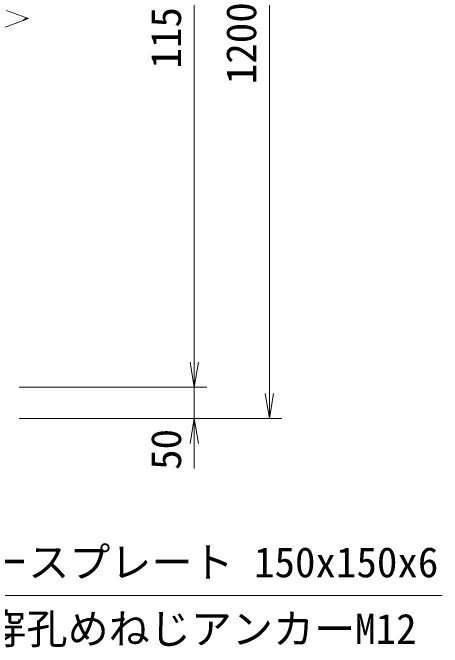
# Model space of a CAD drawing. Units: millimetres, scale not verified. Extents: x -4200 to 4200, y -2970 to 2970.
# Drawn here: x -1224 to -538, y -404 to 609 of the extents above; entities that cross this region are included whole.
import ezdxf
from ezdxf.enums import TextEntityAlignment as Align

# ---------------------------------------------------------------- set-up
doc = ezdxf.new("R2010")
doc.units = ezdxf.units.MM
doc.header["$LTSCALE"] = 20
for name, color, linetype, lineweight in [('0-4_D-STR-DIM', 7, 'Continuous', 9), ('0-5_0', 3, 'Continuous', 18), ('0-6_D-STR-TXT', 7, 'Continuous', 9), ('0-7_D-STR2', 7, 'Continuous', 9)]:
    doc.layers.add(name, color=color, linetype=linetype, lineweight=lineweight)
doc.styles.add('ＭＳ ゴシック', font='')
doc.styles.get('ＭＳ ゴシック').set_extended_font_data('MS Gothic')

# ---------------------------------------------------------------- blocks, each defined once
blk = doc.blocks.new('_Open')
at = {"layer": '0-5_0', "color": 7, "lineweight": 9}
blk.add_line((-20, 3.33), (0, 0), dxfattribs=at)
blk.add_lwpolyline([(-20, -3.33), (0, 0), (-20, 0)], dxfattribs=at)

msp = doc.modelspace()

# ---------------------------------------------------------------- linework, layer by layer
at = {"layer": '0-4_D-STR-DIM'}
for p, q in [((-933.73, 51.59), (-933.73, 1121.59)), ((-813.73, 1.59), (-813.73, 1121.59)), ((-1198.49, 599.42), (-1233.73, 612.25)), ((-1268.96, 573.77), (-1198.49, 599.42)), ((-933.73, 51.59), (-933.73, 91.59)), ((-1213.73, 11.59), (-913.73, 11.59)), ((-1213.73, 11.59), (-913.73, 11.59)), ((-933.73, -38.41), (-933.73, 11.59)), ((-1213.73, -38.41), (-913.73, -38.41)), ((-1213.73, -38.41), (-793.73, -38.41)), ((-933.73, -78.41), (-933.73, -118.41))]:
    msp.add_line(p, q, dxfattribs=at)
at = {"layer": '0-6_D-STR-TXT'}
msp.add_lwpolyline([(-537.65, -320.89), (-1384.26, -320.89), (-1517.57, -38.13)], dxfattribs=at)
at = {"layer": '0-7_D-STR2'}
for p, q in [((-1206.89, 596.36), (-1202.41, 600.85)), ((-1199.92, 598.9), (-1201.56, 600.54))]:
    msp.add_line(p, q, dxfattribs=at)

# ---------------------------------------------------------------- block references
at = {"layer": '0-4_D-STR-DIM', "xscale": 2, "yscale": 2}
for p, rotation in [((-933.73, 11.59), 270), ((-933.73, 11.59), 270), ((-813.73, -38.41), 270), ((-933.73, -38.41), 90)]:
    msp.add_blockref('_Open', p, dxfattribs=dict(at, rotation=rotation))

# ---------------------------------------------------------------- texts
at = {"layer": '0-4_D-STR-DIM', "style": 'ＭＳ ゴシック'}
for s, p in [('1150', (-940.47, 519.69)), ('1200', (-820.47, 494.69)), ('50', (-940.47, -120.6))]:
    msp.add_text(s, height=48.09, rotation=90, dxfattribs=at).set_placement(p, align=Align.BOTTOM_LEFT)
at = {"layer": '0-6_D-STR-TXT', "style": 'ＭＳ ゴシック'}
for s, p in [('ベースプレート 150x150x6 ', (-1330.29, -306.27)), ('他穿孔めねじアンカーM12', (-1332.91, -412.51))]:
    msp.add_text(s, height=48.09, dxfattribs=at).set_placement(p, align=Align.BOTTOM_LEFT)

doc.saveas('drawing.dxf')
